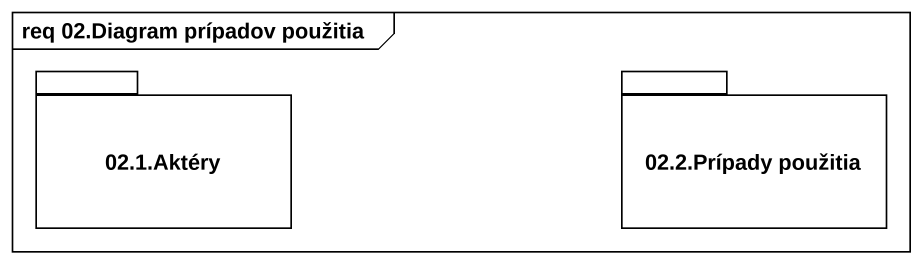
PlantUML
@startuml
mainframe req 02.Diagram prípadov použitia
package "02.1.Aktéry" as p02_1_Aktéry {
}
package "02.2.Prípady použitia" as p02_2_Prípady_použitia {
}
@enduml
